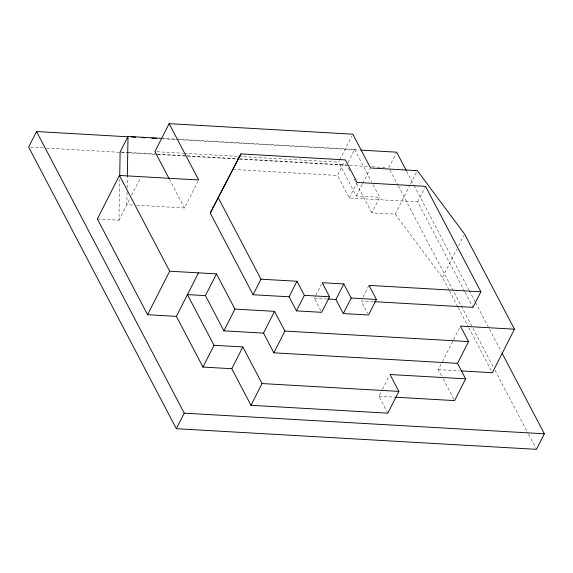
<?xml version="1.0" encoding="UTF-8"?>
<svg xmlns="http://www.w3.org/2000/svg" width="573" height="573" viewBox="0 0 573 573"><rect width="100%" height="100%" fill="white"/><g stroke="black" fill="none" stroke-linecap="round" stroke-linejoin="round"><path stroke-width="0.43" stroke-dasharray="2.87 2.15" d="M97.367 218.965L118.969 220.204L119.664 179.449M127.07 192.256L126.855 204.661L133.065 205.019M127.142 187.829L127.328 177.193M118.969 220.204L130.014 198.444M131.589 195.336L140.657 177.458M136.61 205.22L184.477 207.963L197.878 181.541M449.031 290.088L442.428 277.497L395.248 214.18L371.841 212.841L379.727 197.298L356.32 195.952L338.593 162.159L339.388 160.605M339.782 159.831L352.001 135.737M464.667 291.478L417.681 201.889L349.258 197.971L337.44 175.438L344.538 161.45M347.918 162.632L354.615 149.417L162.811 138.43M349.258 197.971L357.144 182.429M356.32 195.952L362.236 184.298M362.63 183.518L370.122 168.756M320.866 310.759L314.305 298.247L315.487 295.912M315.881 295.138L321.403 284.258M388.766 167.717L396.258 152.948M395.248 214.18L410.103 184.9M410.504 184.112L417.33 170.661M363.089 297.043L368.611 286.163M417.681 201.889L425.56 186.347M387.835 413.162L378.968 396.265L382.127 390.048M382.52 389.268L389.225 376.06M442.428 277.497L456.882 249.011M458.486 245.846L463.707 235.56M441.597 375.816L438.345 369.621L441.962 362.494M442.363 361.706L453.2 340.341M453.601 339.553L460.026 326.889M162.531 138.759L177.723 139.633M178.618 139.683L359.121 150.026M156.723 151.738L183.467 153.27M184.356 153.32L237.852 156.386M238.74 156.436L338.593 162.159M121.025 152.031L128.159 152.439M129.054 152.49L156.708 154.073M157.604 154.13L186.153 155.763M187.042 155.813L238.783 158.778M239.679 158.828L346.737 164.96M30.441 147.189L45.625 148.056M46.52 148.113L156.436 154.409M157.324 154.459L186.812 156.15M187.708 156.2L238.64 159.115M239.535 159.165L348.556 165.411M349.451 165.461L368.217 166.542M371.791 166.743L376.253 167.001M377.149 167.051L386.976 167.617M233.003 169.458L337.44 175.438M314.305 298.247L327.269 298.991M373.546 301.642L361.119 300.925L367.687 313.445M438.345 369.621L459.603 370.838M378.968 396.265L394.983 397.182M406.608 171.162L413.663 184.606M414.078 185.401L468.843 289.823M469.258 290.611L475.067 301.685M475.483 302.48L501.203 351.528M465.083 292.273L472.983 307.336M390.012 170.088L397.891 185.122M398.307 185.91L472.575 327.512M472.99 328.308L493.317 367.071M494.979 370.23L528.17 433.517M528.585 434.313L536.464 449.339M449.447 290.876L457.698 306.612M458.114 307.4L468.428 327.076M468.843 327.863L492.365 372.715M354.615 149.417L371.497 181.598M373.145 184.735L379.727 197.298M348.377 168.104L350.44 172.029M354.143 179.091L371.841 212.841M443.223 378.911L454.597 400.599M169.3 179.02L184.477 207.963"/><path stroke-width="0.86" d="M119.728 175.904L120.129 151.981L128.015 136.438L161.915 138.38M127.342 176.312L128.015 136.438M127.679 136.768L36.536 131.546L28.65 147.089L176.348 428.711L536.464 449.339L544.35 433.797L502.034 353.104M461.372 370.939L492.365 372.715L514.447 329.196L464.51 233.977L417.33 170.661L370.516 167.975L352.789 134.182L169.128 123.661L198.673 179.986L119.442 175.445L97.367 218.965L147.583 314.72L176.391 316.368L202.978 367.064L231.786 368.711L250.988 405.319L387.835 413.162L398.872 391.402L390.012 374.506L465.634 378.839L454.597 400.599L395.871 397.232M169.128 123.661L154.939 151.637L168.885 178.239M147.583 314.72L169.665 271.201L119.442 175.445M480.869 291.793L369.005 285.383L376.389 299.464L368.503 315.007L343.299 313.567L351.185 298.024L343.793 283.943L322.191 282.704L329.575 296.785L321.689 312.328L296.477 310.881L289.093 296.8L253.087 294.737L210.255 213.07L240.889 153.915L345.326 159.896L357.144 182.429L425.56 186.347L480.869 291.793L472.983 307.336L374.434 301.692M240.889 153.915L210.255 213.07M176.391 316.368L198.473 272.848M465.634 378.839L457.512 363.346L273.851 352.825L263.516 333.114L223.9 330.843L205.435 295.639L216.479 273.88L169.665 271.201M202.978 367.064L214.016 345.297L187.435 294.608L205.435 295.639M223.9 330.843L234.937 309.083L216.479 273.88M176.348 428.711L184.234 413.169L36.536 131.546M253.087 294.737L260.973 279.194L218.134 197.527M231.786 368.711L242.83 346.952L214.016 345.297M263.516 333.114L274.553 311.354L234.937 309.083M289.093 296.8L296.979 281.257L260.973 279.194M273.851 352.825L284.888 331.065L274.553 311.354M296.477 310.881L304.363 295.339L296.979 281.257M250.988 405.319L262.026 383.559L242.83 346.952M343.299 313.567L335.914 299.486L343.793 283.943M457.512 363.346L468.549 341.587L460.427 326.101L514.447 329.196M131.253 136.968L135.722 137.226M141.982 137.584L145.556 137.785M151.809 138.15L156.279 138.401M360.911 150.126L396.652 152.174L406.193 170.367M304.363 295.339L329.575 296.785M351.185 298.024L376.389 299.464M328.136 299.042L335.914 299.486M284.888 331.065L468.549 341.587M262.026 383.559L398.872 391.402M184.234 413.169L544.35 433.797"/></g></svg>
